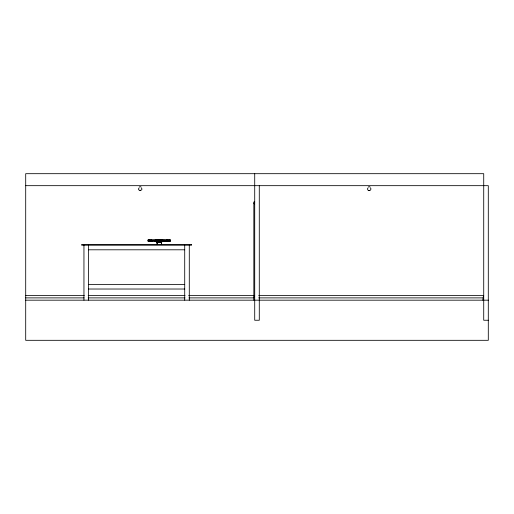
<?xml version="1.0" encoding="UTF-8"?>
<svg xmlns="http://www.w3.org/2000/svg" width="514" height="514" viewBox="0 0 514 514"><rect width="100%" height="100%" fill="white"/><g stroke="black" fill="none" stroke-linecap="round" stroke-linejoin="round"><path stroke-width="0.77" d="M153.294 240.128C152.568 240.372 153.596 240.295 153.198 240.07M165.579 240.128L165.013 240.224L165.836 240.224L165.514 240.314M159.468 240.379L159.141 240.706M254.469 295.595L253.839 297.889L188.998 297.889M482.852 300.176L483.475 295.595M153.281 240.976L152.992 240.976M165.572 240.976L165.495 240.661C165.585 241.15 165.065 240.732 165.489 241.015M157.772 240.61L157.695 240.957L157.496 240.61L157.952 240.61M158.183 240.109L158.055 239.877M158.132 240.475L158.396 240.199M158.82 240.109L158.473 240.109M158.473 240.976L158.82 240.976M159.044 240.822L158.768 240.61L158.948 240.886M159.456 240.109L159.109 240.109M159.109 240.976L159.456 240.976M159.52 240.263L159.597 240.327M160.085 240.109L159.745 240.109M159.745 240.976L160.085 240.976M160.792 240.263L161.068 240.475L160.612 240.475M159.591 240.745L159.539 240.809M159.443 240.706L159.443 240.379M139.217 187.726C135.902 191.202 144.505 191.202 141.189 187.726M368.23 187.726C366.649 188.599 367.863 191.079 369.553 190.546M154.373 240.385L154.104 240.109M167.005 240.109L166.664 240.109M159.083 240.603L159.526 240.481M155.999 239.794L156.153 240.199M161.325 239.832L161.505 241.207M162.565 240.199L162.533 239.787L162.328 240.199M368.866 190.546C370.543 191.06 371.795 188.625 370.202 187.726M169.588 240.976L169.498 240.34L170.5 240.34M25.7 185.67L488.3 185.67L488.3 340.313L25.7 340.313L25.7 173.687L483.719 173.687L483.719 320.248L488.3 320.248M139.487 186.755L140.926 186.755M368.499 186.755L369.932 186.755M139.866 190.546L140.54 190.546M254.713 201.976L253.839 201.976L253.839 300.176M147.968 239.974L170.597 239.974M148.116 240.109L152.176 240.109M170.417 240.109L166.388 240.109M148.058 240.199L151.784 240.109M157.149 240.128L155.157 240.199L163.407 240.199L161.409 240.128M160.702 240.199L160.509 239.877M170.5 240.199L166.78 240.109M148.058 240.34L148.976 240.199M157.952 240.475L157.496 240.475L157.772 240.263M160.612 240.61L161.068 240.61L160.792 240.828M148.116 240.886L151.784 240.976M157.149 240.957L155.157 240.886L163.407 240.886L161.409 240.957M170.417 240.886L166.78 240.976M148.058 240.976L152.176 240.976M170.5 240.976L166.388 240.976M147.968 241.117L170.597 241.117M163.407 241.207L155.196 241.117M156.995 241.548L157.31 242.1M157.31 241.696L157.098 242.049L161.345 242.1L161.409 241.368M88.53 249.798L184.712 249.798M88.53 284.441L184.712 284.441M88.53 289.022L184.712 289.022M25.7 295.595L84.296 295.595M88.157 295.595L185.046 295.595M188.644 295.595L254.713 295.595M258.715 295.595L483.719 295.595M25.7 297.889L84.135 297.889M88.138 297.889L184.995 297.889M258.715 297.889L482.852 297.889M25.7 300.176L488.3 300.176M154.373 240.7L154.104 240.976M253.839 202.985L254.276 203.994M259.287 185.67L259.287 320.248L254.713 320.248L254.713 173.687M189.293 245.217L189.293 300.176M184.712 245.217L184.712 300.176M169.588 239.974L169.588 241.117M169.498 239.974L169.498 241.117M166.478 240.109L166.478 240.976M164.461 240.109L164.191 240.109M164.461 240.976L164.191 240.976M164.371 240.109L164.371 240.976M164.281 240.109L164.281 240.976M163.407 239.974L155.17 239.974M162.565 240.886L162.597 241.317L162.328 240.886M162.501 239.787L162.405 240.199M162.405 240.886L162.488 241.317M161.826 241.027L161.801 242.094M161.569 244.388L161.569 241.368L159.546 241.368L159.558 241.027M161.402 239.787L161.345 241.207M161.345 244.388L161.345 242.332L157.22 242.332L157.22 244.388M161.197 239.877L161.197 241.207M160.702 239.877L160.734 241.207M160.612 239.974L160.619 241.207M159.051 241.027L159.019 241.368L156.995 241.368L156.995 244.388M158.216 241.207L158.042 240.7L158.055 241.207M157.952 239.974L157.991 241.207M157.849 239.877L157.862 241.207M157.22 241.207L157.162 239.787L157.059 241.207M156.738 241.027L156.764 242.094M156.211 241.696L156.211 242.049M156.153 240.886L156.185 241.317L155.845 240.976M156.089 239.787L155.993 240.199M155.993 240.886L156.076 241.317M154.284 240.109L154.284 240.976M154.194 240.109L154.194 240.976M152.086 240.109L152.086 240.976M151.996 240.109L151.996 240.976M149.066 239.974L149.066 241.117M148.976 239.974L148.976 241.117M88.53 245.217L88.53 300.176M83.949 245.217L83.949 300.176M149.959 240.481L150.403 240.603L149.979 240.43M155.858 240.481L156.295 240.603L155.877 240.43M162.27 240.481L162.707 240.603L162.27 240.481M168.162 240.481L168.586 240.655L168.187 240.43M158.929 240.456L158.935 240.417M158.55 240.61L158.331 240.957L158.132 240.61L158.55 240.61M160.233 240.128L160.034 240.475L160.432 240.475L160.233 240.128M160.432 240.61L160.233 240.957L160.034 240.61L160.432 240.61M151.418 240.346L151.418 240.745L151.418 240.346M151.9 240.546L151.559 240.745L151.559 240.346L151.9 240.546M152.523 240.346L152.176 240.546L152.523 240.745L152.523 240.346M152.999 240.546L152.658 240.745L152.658 240.346L152.999 240.546M153.622 240.346L153.275 240.546L153.622 240.745L153.622 240.346M154.104 240.546L153.757 240.745L153.757 240.346L154.104 240.546M154.72 240.346L154.373 240.546L154.72 240.745L154.72 240.346M155.022 240.648L154.855 240.346L155.022 240.648M163.709 240.346L163.709 240.745L163.709 240.346M164.191 240.546L163.844 240.745L163.844 240.346L164.191 240.546M164.808 240.346L164.461 240.546L164.808 240.745L164.808 240.346M165.29 240.546L164.943 240.745L164.943 240.346L165.29 240.546M165.906 240.346L165.559 240.546L165.906 240.745L165.906 240.346M166.388 240.546L166.041 240.745L166.041 240.346L166.388 240.546M167.005 240.346L166.664 240.546L167.005 240.745L167.005 240.346M167.333 240.636L167.14 240.346L167.333 240.636M191.581 244.388L81.662 244.388L81.662 245.217L191.581 245.217L191.581 244.388"/></g></svg>
